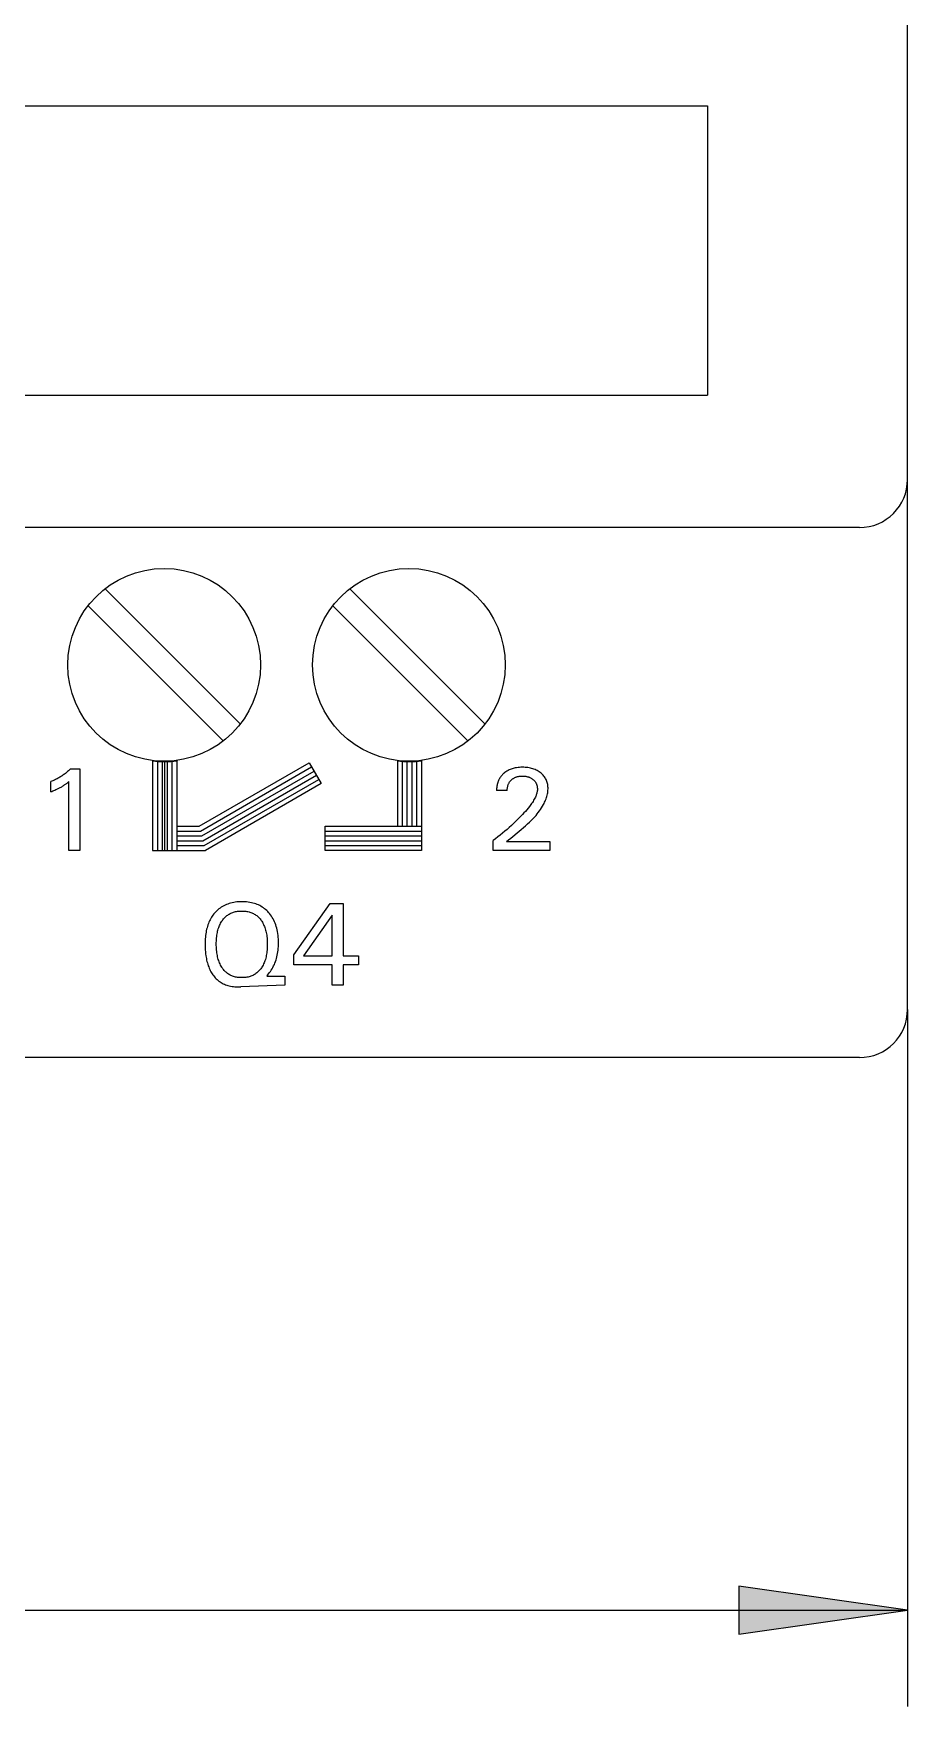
# Model space of a CAD drawing. Extents: x 0 to 420, y 0 to 297.
# Drawn here: x 190.16 to 208.3, y 150.21 to 184.93 of the extents above; entities that cross this region are included whole.
import ezdxf

# ---------------------------------------------------------------- set-up
doc = ezdxf.new("R2010")
doc.units = 0
doc.header["$LTSCALE"] = 23.1
doc.layers.get('0').update_dxf_attribs({"linetype": 'CONTINUOUS'})
doc.layers.add('10000_FRONT', color=7, linetype='CONTINUOUS')
doc.layers.add('10100_DIM_FRONT', color=7, linetype='CONTINUOUS')

msp = doc.modelspace()

# ---------------------------------------------------------------- linework, layer by layer
at = {"color": 7, "linetype": 'CONTINUOUS'}
for p, q in [((204.798, 152.705), (204.798, 151.705)), ((208.298, 152.205), (204.798, 152.705)), ((204.798, 151.705), (208.298, 152.205))]:
    msp.add_line(p, q, dxfattribs=at)
msp.add_solid([(208.298, 152.205), (204.798, 151.705), (204.798, 152.705)], dxfattribs=at)
at = {"layer": '10000_FRONT', "color": 7, "linetype": 'CONTINUOUS'}
for p, q in [((208.298, 164.673), (208.298, 252.673)), ((183.148, 183.423), (204.148, 183.423)), ((204.148, 183.423), (204.148, 177.423)), ((183.148, 177.423), (204.148, 177.423)), ((207.298, 174.673), (137.798, 174.673)), ((194.447, 170.597), (191.642, 173.402)), ((199.527, 170.597), (196.722, 173.402)), ((191.289, 173.048), (194.093, 170.244)), ((196.369, 173.048), (199.173, 170.244)), ((192.628, 169.83), (192.628, 167.973)), ((192.728, 169.83), (192.728, 167.973)), ((192.828, 169.83), (192.828, 167.973)), ((192.878, 169.83), (192.878, 167.973)), ((192.928, 169.83), (192.928, 167.973)), ((193.028, 169.83), (193.028, 167.973)), ((193.128, 169.83), (193.128, 167.973)), ((193.594, 168.473), (195.878, 169.791)), ((195.878, 169.791), (196.128, 169.358)), ((197.708, 169.83), (197.708, 168.473)), ((197.808, 169.83), (197.808, 168.473)), ((197.908, 169.83), (197.908, 168.473)), ((198.008, 169.83), (198.008, 168.473)), ((198.108, 169.83), (198.108, 168.473)), ((198.208, 169.83), (198.208, 167.973)), ((190.611, 169.442), (190.592, 169.433)), ((190.629, 169.451), (190.611, 169.442)), ((190.647, 169.461), (190.629, 169.451)), ((190.665, 169.47), (190.647, 169.461)), ((190.682, 169.48), (190.665, 169.47)), ((190.7, 169.49), (190.682, 169.48)), ((190.717, 169.501), (190.7, 169.49)), ((190.734, 169.512), (190.717, 169.501)), ((190.751, 169.523), (190.734, 169.512)), ((190.767, 169.534), (190.751, 169.523)), ((190.784, 169.546), (190.767, 169.534)), ((190.8, 169.557), (190.784, 169.546)), ((190.817, 169.57), (190.8, 169.557)), ((190.833, 169.582), (190.817, 169.57)), ((190.849, 169.595), (190.833, 169.582)), ((190.864, 169.608), (190.849, 169.595)), ((190.88, 169.621), (190.864, 169.608)), ((190.895, 169.635), (190.88, 169.621)), ((190.91, 169.649), (190.895, 169.635)), ((190.925, 169.663), (190.91, 169.649)), ((190.925, 169.663), (191.118, 169.663)), ((191.118, 169.663), (191.118, 167.973)), ((193.62, 168.373), (195.928, 169.705)), ((193.647, 168.273), (195.978, 169.618)), ((193.674, 168.173), (196.028, 169.532)), ((193.701, 168.073), (196.078, 169.445)), ((199.82, 169.449), (199.815, 169.439)), ((199.825, 169.458), (199.82, 169.449)), ((199.83, 169.468), (199.825, 169.458)), ((199.836, 169.477), (199.83, 169.468)), ((199.842, 169.486), (199.836, 169.477)), ((199.848, 169.495), (199.842, 169.486)), ((199.854, 169.504), (199.848, 169.495)), ((199.861, 169.513), (199.854, 169.504)), ((199.868, 169.521), (199.861, 169.513)), ((199.875, 169.529), (199.868, 169.521)), ((199.882, 169.537), (199.875, 169.529)), ((199.89, 169.545), (199.882, 169.537)), ((199.898, 169.553), (199.89, 169.545)), ((199.905, 169.561), (199.898, 169.553)), ((199.913, 169.568), (199.905, 169.561)), ((199.922, 169.575), (199.913, 169.568)), ((199.928, 169.58), (199.922, 169.575)), ((199.935, 169.586), (199.928, 169.58)), ((199.941, 169.591), (199.935, 169.586)), ((199.962, 169.606), (199.941, 169.591)), ((199.983, 169.619), (199.962, 169.606)), ((200.005, 169.632), (199.983, 169.619)), ((200.028, 169.643), (200.005, 169.632)), ((200.048, 169.652), (200.028, 169.643)), ((200.069, 169.66), (200.048, 169.652)), ((200.09, 169.668), (200.069, 169.66)), ((200.074, 169.434), (200.082, 169.442)), ((200.082, 169.442), (200.091, 169.449)), ((200.111, 169.674), (200.09, 169.668)), ((200.091, 169.449), (200.1, 169.456)), ((200.1, 169.456), (200.109, 169.462)), ((200.109, 169.462), (200.118, 169.468)), ((200.133, 169.68), (200.111, 169.674)), ((200.118, 169.468), (200.128, 169.474)), ((200.128, 169.474), (200.138, 169.479)), ((200.155, 169.684), (200.133, 169.68)), ((200.138, 169.479), (200.148, 169.484)), ((200.148, 169.484), (200.158, 169.489)), ((200.184, 169.689), (200.155, 169.684)), ((200.158, 169.489), (200.169, 169.493)), ((200.169, 169.493), (200.18, 169.497)), ((200.18, 169.497), (200.191, 169.5)), ((200.213, 169.693), (200.184, 169.689)), ((200.191, 169.5), (200.202, 169.503)), ((200.202, 169.503), (200.213, 169.506)), ((200.242, 169.696), (200.213, 169.693)), ((200.213, 169.506), (200.226, 169.508)), ((200.226, 169.508), (200.238, 169.51)), ((200.238, 169.51), (200.251, 169.512)), ((200.272, 169.697), (200.242, 169.696)), ((200.251, 169.512), (200.263, 169.513)), ((200.263, 169.513), (200.276, 169.514)), ((200.301, 169.698), (200.272, 169.697)), ((200.276, 169.514), (200.289, 169.515)), ((200.289, 169.515), (200.301, 169.515)), ((200.33, 169.698), (200.301, 169.698)), ((200.301, 169.515), (200.316, 169.515)), ((200.316, 169.515), (200.33, 169.514)), ((200.359, 169.696), (200.33, 169.698)), ((200.33, 169.514), (200.344, 169.513)), ((200.344, 169.513), (200.359, 169.512)), ((200.387, 169.694), (200.359, 169.696)), ((200.359, 169.512), (200.373, 169.51)), ((200.373, 169.51), (200.387, 169.507)), ((200.416, 169.69), (200.387, 169.694)), ((200.387, 169.507), (200.398, 169.505)), ((200.398, 169.505), (200.409, 169.502)), ((200.409, 169.502), (200.419, 169.499)), ((200.444, 169.686), (200.416, 169.69)), ((200.419, 169.499), (200.43, 169.496)), ((200.43, 169.496), (200.44, 169.493)), ((200.44, 169.493), (200.451, 169.489)), ((200.47, 169.681), (200.444, 169.686)), ((200.451, 169.489), (200.461, 169.484)), ((200.461, 169.484), (200.472, 169.479)), ((200.495, 169.675), (200.47, 169.681)), ((200.472, 169.479), (200.483, 169.473)), ((200.483, 169.473), (200.493, 169.467)), ((200.493, 169.467), (200.503, 169.461)), ((200.52, 169.668), (200.495, 169.675)), ((200.503, 169.461), (200.513, 169.454)), ((200.513, 169.454), (200.523, 169.446)), ((200.544, 169.659), (200.52, 169.668)), ((200.523, 169.446), (200.531, 169.439)), ((200.568, 169.65), (200.544, 169.659)), ((200.591, 169.64), (200.568, 169.65)), ((200.612, 169.629), (200.591, 169.64)), ((200.633, 169.617), (200.612, 169.629)), ((200.654, 169.604), (200.633, 169.617)), ((200.674, 169.59), (200.654, 169.604)), ((200.69, 169.576), (200.674, 169.59)), ((200.707, 169.562), (200.69, 169.576)), ((200.722, 169.547), (200.707, 169.562)), ((200.737, 169.532), (200.722, 169.547)), ((200.75, 169.515), (200.737, 169.532)), ((200.763, 169.498), (200.75, 169.515)), ((200.775, 169.48), (200.763, 169.498)), ((200.785, 169.462), (200.775, 169.48)), ((200.795, 169.443), (200.785, 169.462)), ((200.803, 169.424), (200.795, 169.443)), ((190.536, 169.409), (190.518, 169.402)), ((190.518, 169.19), (190.518, 169.402)), ((190.518, 169.19), (190.539, 169.198)), ((190.555, 169.417), (190.536, 169.409)), ((190.539, 169.198), (190.56, 169.206)), ((190.574, 169.425), (190.555, 169.417)), ((190.56, 169.206), (190.581, 169.215)), ((190.592, 169.433), (190.574, 169.425)), ((190.581, 169.215), (190.601, 169.224)), ((190.601, 169.224), (190.622, 169.233)), ((190.622, 169.233), (190.637, 169.24)), ((190.637, 169.24), (190.652, 169.247)), ((190.652, 169.247), (190.667, 169.255)), ((190.667, 169.255), (190.682, 169.262)), ((190.682, 169.262), (190.697, 169.27)), ((190.697, 169.27), (190.712, 169.278)), ((190.712, 169.278), (190.727, 169.286)), ((190.727, 169.286), (190.743, 169.295)), ((190.743, 169.295), (190.758, 169.304)), ((190.758, 169.304), (190.773, 169.314)), ((190.773, 169.314), (190.787, 169.323)), ((190.787, 169.323), (190.798, 169.33)), ((190.798, 169.33), (190.809, 169.338)), ((190.809, 169.338), (190.819, 169.345)), ((190.819, 169.345), (190.831, 169.354)), ((190.831, 169.354), (190.842, 169.362)), ((190.842, 169.362), (190.853, 169.371)), ((190.853, 169.371), (190.866, 169.381)), ((190.866, 169.381), (190.878, 169.39)), ((190.878, 169.39), (190.89, 169.4)), ((190.89, 167.973), (190.89, 169.4)), ((196.128, 169.358), (193.728, 167.973)), ((199.768, 169.237), (199.767, 169.226)), ((199.767, 169.226), (199.767, 169.214)), ((199.988, 169.214), (199.767, 169.214)), ((199.769, 169.261), (199.768, 169.249)), ((199.768, 169.249), (199.768, 169.237)), ((199.77, 169.273), (199.769, 169.261)), ((199.771, 169.285), (199.77, 169.273)), ((199.773, 169.297), (199.771, 169.285)), ((199.775, 169.309), (199.773, 169.297)), ((199.777, 169.321), (199.775, 169.309)), ((199.779, 169.333), (199.777, 169.321)), ((199.782, 169.345), (199.779, 169.333)), ((199.785, 169.357), (199.782, 169.345)), ((199.788, 169.367), (199.785, 169.357)), ((199.791, 169.378), (199.788, 169.367)), ((199.794, 169.388), (199.791, 169.378)), ((199.798, 169.399), (199.794, 169.388)), ((199.802, 169.409), (199.798, 169.399)), ((199.806, 169.419), (199.802, 169.409)), ((199.81, 169.429), (199.806, 169.419)), ((199.815, 169.439), (199.81, 169.429)), ((199.988, 169.226), (199.989, 169.238)), ((199.988, 169.214), (199.988, 169.226)), ((199.989, 169.251), (199.991, 169.263)), ((199.989, 169.238), (199.989, 169.251)), ((199.991, 169.263), (199.993, 169.276)), ((199.993, 169.276), (199.995, 169.288)), ((199.995, 169.288), (199.998, 169.3)), ((199.998, 169.3), (200, 169.311)), ((200, 169.311), (200.004, 169.322)), ((200.004, 169.322), (200.007, 169.333)), ((200.007, 169.333), (200.011, 169.343)), ((200.011, 169.343), (200.016, 169.354)), ((200.016, 169.354), (200.021, 169.364)), ((200.021, 169.364), (200.026, 169.374)), ((200.026, 169.374), (200.032, 169.383)), ((200.032, 169.383), (200.038, 169.392)), ((200.038, 169.392), (200.045, 169.401)), ((200.045, 169.401), (200.051, 169.41)), ((200.051, 169.41), (200.059, 169.418)), ((200.059, 169.418), (200.066, 169.426)), ((200.066, 169.426), (200.074, 169.434)), ((200.531, 169.439), (200.539, 169.432)), ((200.539, 169.432), (200.547, 169.424)), ((200.547, 169.424), (200.554, 169.416)), ((200.554, 169.416), (200.561, 169.408)), ((200.561, 169.408), (200.568, 169.399)), ((200.568, 169.399), (200.574, 169.39)), ((200.58, 169.095), (200.573, 169.08)), ((200.574, 169.39), (200.579, 169.381)), ((200.579, 169.381), (200.585, 169.372)), ((200.586, 169.11), (200.58, 169.095)), ((200.585, 169.372), (200.589, 169.362)), ((200.592, 169.126), (200.586, 169.11)), ((200.589, 169.362), (200.594, 169.352)), ((200.597, 169.141), (200.592, 169.126)), ((200.594, 169.352), (200.598, 169.342)), ((200.602, 169.157), (200.597, 169.141)), ((200.598, 169.342), (200.601, 169.331)), ((200.601, 169.331), (200.604, 169.321)), ((200.606, 169.173), (200.602, 169.157)), ((200.604, 169.321), (200.607, 169.309)), ((200.609, 169.189), (200.606, 169.173)), ((200.607, 169.309), (200.61, 169.297)), ((200.612, 169.205), (200.609, 169.189)), ((200.61, 169.297), (200.612, 169.286)), ((200.612, 169.286), (200.613, 169.274)), ((200.614, 169.221), (200.612, 169.205)), ((200.613, 169.274), (200.614, 169.262)), ((200.614, 169.262), (200.615, 169.25)), ((200.615, 169.25), (200.614, 169.238)), ((200.614, 169.238), (200.614, 169.221)), ((200.811, 169.404), (200.803, 169.424)), ((200.803, 169.068), (200.811, 169.093)), ((200.817, 169.384), (200.811, 169.404)), ((200.811, 169.093), (200.817, 169.118)), ((200.823, 169.362), (200.817, 169.384)), ((200.817, 169.118), (200.823, 169.144)), ((200.828, 169.339), (200.823, 169.362)), ((200.823, 169.144), (200.828, 169.17)), ((200.831, 169.316), (200.828, 169.339)), ((200.828, 169.17), (200.832, 169.195)), ((200.833, 169.293), (200.831, 169.316)), ((200.832, 169.195), (200.834, 169.221)), ((200.835, 169.27), (200.833, 169.293)), ((200.834, 169.221), (200.835, 169.247)), ((200.835, 169.247), (200.835, 169.27)), ((200.335, 168.749), (200.305, 168.716)), ((200.365, 168.782), (200.335, 168.749)), ((200.394, 168.816), (200.365, 168.782)), ((200.422, 168.85), (200.394, 168.816)), ((200.45, 168.885), (200.422, 168.85)), ((200.465, 168.905), (200.45, 168.885)), ((200.481, 168.926), (200.465, 168.905)), ((200.495, 168.947), (200.481, 168.926)), ((200.51, 168.968), (200.495, 168.947)), ((200.524, 168.99), (200.51, 168.968)), ((200.537, 169.012), (200.524, 168.99)), ((200.55, 169.034), (200.537, 169.012)), ((200.562, 169.057), (200.55, 169.034)), ((200.573, 169.08), (200.562, 169.057)), ((200.61, 168.73), (200.634, 168.76)), ((200.634, 168.76), (200.657, 168.792)), ((200.657, 168.792), (200.679, 168.823)), ((200.679, 168.823), (200.7, 168.856)), ((200.7, 168.856), (200.72, 168.889)), ((200.72, 168.889), (200.739, 168.923)), ((200.739, 168.923), (200.752, 168.946)), ((200.752, 168.946), (200.763, 168.97)), ((200.763, 168.97), (200.774, 168.994)), ((200.774, 168.994), (200.785, 169.018)), ((200.785, 169.018), (200.794, 169.043)), ((200.794, 169.043), (200.803, 169.068)), ((193.128, 168.473), (193.594, 168.473)), ((196.208, 167.973), (196.208, 168.473)), ((196.208, 168.473), (198.208, 168.473)), ((199.985, 168.409), (199.939, 168.37)), ((200.03, 168.449), (199.985, 168.409)), ((200.075, 168.49), (200.03, 168.449)), ((200.118, 168.529), (200.075, 168.49)), ((200.16, 168.57), (200.118, 168.529)), ((200.202, 168.611), (200.16, 168.57)), ((200.243, 168.652), (200.202, 168.611)), ((200.237, 168.371), (200.281, 168.408)), ((200.274, 168.684), (200.243, 168.652)), ((200.305, 168.716), (200.274, 168.684)), ((200.281, 168.408), (200.325, 168.445)), ((200.325, 168.445), (200.368, 168.482)), ((200.368, 168.482), (200.411, 168.521)), ((200.411, 168.521), (200.453, 168.56)), ((200.453, 168.56), (200.48, 168.587)), ((200.48, 168.587), (200.508, 168.615)), ((200.508, 168.615), (200.534, 168.643)), ((200.534, 168.643), (200.56, 168.671)), ((200.56, 168.671), (200.586, 168.7)), ((200.586, 168.7), (200.61, 168.73)), ((193.128, 168.373), (193.62, 168.373)), ((193.128, 168.273), (193.647, 168.273)), ((193.128, 168.173), (193.674, 168.173)), ((193.128, 168.073), (193.701, 168.073)), ((196.208, 168.373), (198.208, 168.373)), ((196.208, 168.273), (198.208, 168.273)), ((196.208, 168.173), (198.208, 168.173)), ((196.208, 168.073), (198.208, 168.073)), ((199.747, 168.214), (199.698, 168.176)), ((199.698, 167.973), (199.698, 168.176)), ((199.796, 168.252), (199.747, 168.214)), ((199.845, 168.291), (199.796, 168.252)), ((199.893, 168.331), (199.845, 168.291)), ((199.939, 168.37), (199.893, 168.331)), ((199.975, 168.158), (200.017, 168.194)), ((199.975, 168.158), (200.87, 168.158)), ((200.017, 168.194), (200.061, 168.229)), ((200.061, 168.229), (200.104, 168.264)), ((200.104, 168.264), (200.193, 168.335)), ((200.193, 168.335), (200.237, 168.371)), ((200.87, 168.158), (200.87, 167.973)), ((191.118, 167.973), (190.89, 167.973)), ((192.628, 167.973), (193.728, 167.973)), ((198.208, 167.973), (196.208, 167.973)), ((200.87, 167.973), (199.698, 167.973)), ((193.917, 166.676), (193.898, 166.653)), ((193.937, 166.698), (193.917, 166.676)), ((193.958, 166.72), (193.937, 166.698)), ((193.98, 166.74), (193.958, 166.72)), ((194.003, 166.759), (193.98, 166.74)), ((194.027, 166.777), (194.003, 166.759)), ((194.051, 166.794), (194.027, 166.777)), ((194.077, 166.81), (194.051, 166.794)), ((194.104, 166.824), (194.077, 166.81)), ((194.131, 166.838), (194.104, 166.824)), ((194.159, 166.85), (194.131, 166.838)), ((194.187, 166.86), (194.159, 166.85)), ((194.216, 166.87), (194.187, 166.86)), ((194.245, 166.878), (194.216, 166.87)), ((194.237, 166.661), (194.255, 166.669)), ((194.278, 166.886), (194.245, 166.878)), ((194.255, 166.669), (194.273, 166.677)), ((194.273, 166.677), (194.291, 166.684)), ((194.311, 166.893), (194.278, 166.886)), ((194.291, 166.684), (194.309, 166.69)), ((194.309, 166.69), (194.33, 166.696)), ((194.344, 166.898), (194.311, 166.893)), ((194.33, 166.696), (194.351, 166.701)), ((194.378, 166.902), (194.344, 166.898)), ((194.351, 166.701), (194.372, 166.705)), ((194.372, 166.705), (194.393, 166.708)), ((194.411, 166.904), (194.378, 166.902)), ((194.393, 166.708), (194.415, 166.711)), ((194.445, 166.906), (194.411, 166.904)), ((194.415, 166.711), (194.436, 166.712)), ((194.436, 166.712), (194.457, 166.713)), ((194.479, 166.906), (194.445, 166.906)), ((194.457, 166.713), (194.479, 166.714)), ((194.513, 166.906), (194.479, 166.906)), ((194.479, 166.714), (194.501, 166.713)), ((194.501, 166.713), (194.522, 166.712)), ((194.546, 166.904), (194.513, 166.906)), ((194.522, 166.712), (194.544, 166.711)), ((194.544, 166.711), (194.565, 166.708)), ((194.579, 166.902), (194.546, 166.904)), ((194.565, 166.708), (194.587, 166.705)), ((194.612, 166.898), (194.579, 166.902)), ((194.587, 166.705), (194.608, 166.701)), ((194.608, 166.701), (194.629, 166.696)), ((194.645, 166.893), (194.612, 166.898)), ((194.629, 166.696), (194.649, 166.69)), ((194.678, 166.887), (194.645, 166.893)), ((194.649, 166.69), (194.668, 166.684)), ((194.668, 166.684), (194.686, 166.677)), ((194.711, 166.879), (194.678, 166.887)), ((194.686, 166.677), (194.704, 166.669)), ((194.704, 166.669), (194.722, 166.661)), ((194.74, 166.871), (194.711, 166.879)), ((194.768, 166.862), (194.74, 166.871)), ((194.796, 166.851), (194.768, 166.862)), ((194.824, 166.84), (194.796, 166.851)), ((194.851, 166.827), (194.824, 166.84)), ((194.877, 166.813), (194.851, 166.827)), ((194.903, 166.797), (194.877, 166.813)), ((194.928, 166.781), (194.903, 166.797)), ((194.951, 166.763), (194.928, 166.781)), ((194.974, 166.745), (194.951, 166.763)), ((194.996, 166.725), (194.974, 166.745)), ((195.017, 166.704), (194.996, 166.725)), ((195.037, 166.683), (195.017, 166.704)), ((195.056, 166.661), (195.037, 166.683)), ((195.562, 165.803), (196.312, 166.873)), ((196.312, 166.873), (196.58, 166.873)), ((196.58, 166.873), (196.58, 165.784)), ((193.75, 166.336), (193.743, 166.306)), ((193.758, 166.366), (193.75, 166.336)), ((193.766, 166.396), (193.758, 166.366)), ((193.776, 166.425), (193.766, 166.396)), ((193.786, 166.454), (193.776, 166.425)), ((193.798, 166.483), (193.786, 166.454)), ((193.809, 166.509), (193.798, 166.483)), ((193.822, 166.534), (193.809, 166.509)), ((193.835, 166.559), (193.822, 166.534)), ((193.85, 166.584), (193.835, 166.559)), ((193.865, 166.607), (193.85, 166.584)), ((193.881, 166.631), (193.865, 166.607)), ((193.898, 166.653), (193.881, 166.631)), ((193.978, 166.293), (193.985, 166.319)), ((193.985, 166.319), (193.992, 166.345)), ((193.992, 166.345), (194.001, 166.371)), ((194.001, 166.371), (194.009, 166.393)), ((194.009, 166.393), (194.019, 166.416)), ((194.019, 166.416), (194.029, 166.438)), ((194.029, 166.438), (194.04, 166.46)), ((194.04, 166.46), (194.052, 166.481)), ((194.052, 166.481), (194.065, 166.502)), ((194.065, 166.502), (194.076, 166.518)), ((194.076, 166.518), (194.088, 166.534)), ((194.088, 166.534), (194.1, 166.55)), ((194.1, 166.55), (194.113, 166.565)), ((194.113, 166.565), (194.127, 166.58)), ((194.127, 166.58), (194.141, 166.594)), ((194.141, 166.594), (194.156, 166.607)), ((194.156, 166.607), (194.171, 166.619)), ((194.171, 166.619), (194.187, 166.631)), ((194.187, 166.631), (194.203, 166.642)), ((194.203, 166.642), (194.22, 166.652)), ((194.22, 166.652), (194.237, 166.661)), ((194.722, 166.661), (194.739, 166.652)), ((194.739, 166.652), (194.756, 166.642)), ((194.756, 166.642), (194.772, 166.631)), ((194.772, 166.631), (194.788, 166.619)), ((194.788, 166.619), (194.804, 166.607)), ((194.804, 166.607), (194.818, 166.594)), ((194.818, 166.594), (194.833, 166.58)), ((194.833, 166.58), (194.846, 166.565)), ((194.846, 166.565), (194.859, 166.55)), ((194.859, 166.55), (194.872, 166.534)), ((194.872, 166.534), (194.884, 166.518)), ((194.884, 166.518), (194.895, 166.502)), ((194.895, 166.502), (194.907, 166.481)), ((194.907, 166.481), (194.919, 166.46)), ((194.919, 166.46), (194.93, 166.438)), ((194.93, 166.438), (194.94, 166.416)), ((194.94, 166.416), (194.95, 166.393)), ((194.95, 166.393), (194.958, 166.371)), ((194.958, 166.371), (194.967, 166.345)), ((194.967, 166.345), (194.974, 166.319)), ((194.974, 166.319), (194.981, 166.293)), ((195.076, 166.635), (195.056, 166.661)), ((195.096, 166.608), (195.076, 166.635)), ((195.113, 166.58), (195.096, 166.608)), ((195.13, 166.551), (195.113, 166.58)), ((195.145, 166.522), (195.13, 166.551)), ((195.159, 166.492), (195.145, 166.522)), ((195.173, 166.459), (195.159, 166.492)), ((195.185, 166.426), (195.173, 166.459)), ((195.196, 166.392), (195.185, 166.426)), ((195.206, 166.358), (195.196, 166.392)), ((195.214, 166.323), (195.206, 166.358)), ((195.221, 166.288), (195.214, 166.323)), ((196.353, 166.63), (195.761, 165.784)), ((196.353, 165.784), (196.353, 166.63)), ((193.719, 166.103), (193.718, 166.068)), ((193.718, 166.068), (193.718, 166.033)), ((193.718, 166.033), (193.718, 165.992)), ((193.718, 165.992), (193.719, 165.951)), ((193.721, 166.137), (193.719, 166.103)), ((193.724, 166.172), (193.721, 166.137)), ((193.728, 166.207), (193.724, 166.172)), ((193.732, 166.241), (193.728, 166.207)), ((193.738, 166.276), (193.732, 166.241)), ((193.743, 166.306), (193.738, 166.276)), ((193.95, 166.061), (193.951, 166.092)), ((193.95, 166.03), (193.95, 166.061)), ((193.95, 165.999), (193.95, 166.03)), ((193.951, 165.968), (193.95, 165.999)), ((193.951, 166.092), (193.953, 166.122)), ((193.953, 165.937), (193.951, 165.968)), ((193.953, 166.122), (193.956, 166.153)), ((193.956, 166.153), (193.959, 166.183)), ((193.959, 166.183), (193.963, 166.213)), ((193.963, 166.213), (193.967, 166.24)), ((193.967, 166.24), (193.972, 166.267)), ((193.972, 166.267), (193.978, 166.293)), ((194.981, 166.293), (194.987, 166.267)), ((194.987, 166.267), (194.992, 166.24)), ((194.992, 166.24), (194.996, 166.213)), ((194.996, 166.213), (195.001, 166.183)), ((195.001, 166.183), (195.004, 166.153)), ((195.004, 166.153), (195.006, 166.122)), ((195.006, 166.122), (195.008, 166.092)), ((195.008, 165.968), (195.006, 165.937)), ((195.008, 166.092), (195.009, 166.061)), ((195.009, 165.999), (195.008, 165.968)), ((195.009, 166.061), (195.009, 166.03)), ((195.009, 166.03), (195.009, 165.999)), ((195.228, 166.249), (195.221, 166.288)), ((195.233, 166.209), (195.228, 166.249)), ((195.237, 166.17), (195.233, 166.209)), ((195.24, 166.13), (195.237, 166.17)), ((195.237, 165.94), (195.24, 165.977)), ((195.241, 166.09), (195.24, 166.13)), ((195.24, 165.977), (195.241, 166.013)), ((195.242, 166.05), (195.241, 166.09)), ((195.241, 166.013), (195.242, 166.05)), ((193.719, 165.951), (193.721, 165.91)), ((193.721, 165.91), (193.724, 165.869)), ((193.724, 165.869), (193.729, 165.828)), ((193.729, 165.828), (193.734, 165.787)), ((193.734, 165.787), (193.739, 165.757)), ((193.739, 165.757), (193.744, 165.727)), ((193.744, 165.727), (193.75, 165.697)), ((193.75, 165.697), (193.757, 165.667)), ((193.757, 165.667), (193.765, 165.637)), ((193.765, 165.637), (193.774, 165.608)), ((193.955, 165.906), (193.953, 165.937)), ((193.959, 165.875), (193.955, 165.906)), ((193.963, 165.844), (193.959, 165.875)), ((193.967, 165.817), (193.963, 165.844)), ((193.972, 165.79), (193.967, 165.817)), ((193.978, 165.764), (193.972, 165.79)), ((193.984, 165.737), (193.978, 165.764)), ((193.992, 165.711), (193.984, 165.737)), ((194, 165.685), (193.992, 165.711)), ((194.008, 165.661), (194, 165.685)), ((194.017, 165.639), (194.008, 165.661)), ((194.027, 165.616), (194.017, 165.639)), ((194.942, 165.638), (194.932, 165.616)), ((194.951, 165.661), (194.942, 165.638)), ((194.959, 165.684), (194.951, 165.661)), ((194.968, 165.71), (194.959, 165.684)), ((194.975, 165.736), (194.968, 165.71)), ((194.982, 165.763), (194.975, 165.736)), ((194.987, 165.79), (194.982, 165.763)), ((194.992, 165.817), (194.987, 165.79)), ((194.997, 165.844), (194.992, 165.817)), ((195.001, 165.875), (194.997, 165.844)), ((195.004, 165.906), (195.001, 165.875)), ((195.006, 165.937), (195.004, 165.906)), ((195.155, 165.605), (195.168, 165.635)), ((195.168, 165.635), (195.18, 165.667)), ((195.18, 165.667), (195.191, 165.698)), ((195.191, 165.698), (195.2, 165.731)), ((195.2, 165.731), (195.209, 165.763)), ((195.209, 165.763), (195.216, 165.796)), ((195.216, 165.796), (195.223, 165.831)), ((195.223, 165.831), (195.229, 165.868)), ((195.229, 165.868), (195.234, 165.904)), ((195.234, 165.904), (195.237, 165.94)), ((195.562, 165.598), (195.562, 165.803)), ((195.761, 165.784), (196.353, 165.784)), ((196.58, 165.784), (196.902, 165.784)), ((196.902, 165.784), (196.902, 165.598)), ((193.774, 165.608), (193.783, 165.579)), ((193.783, 165.579), (193.793, 165.553)), ((193.793, 165.553), (193.803, 165.528)), ((193.803, 165.528), (193.814, 165.504)), ((193.814, 165.504), (193.825, 165.479)), ((193.825, 165.479), (193.838, 165.455)), ((193.838, 165.455), (193.851, 165.432)), ((193.851, 165.432), (193.866, 165.409)), ((193.866, 165.409), (193.88, 165.387)), ((193.88, 165.387), (193.896, 165.367)), ((193.896, 165.367), (193.912, 165.347)), ((193.912, 165.347), (193.929, 165.327)), ((193.929, 165.327), (193.947, 165.309)), ((193.947, 165.309), (193.966, 165.291)), ((193.966, 165.291), (193.986, 165.274)), ((193.986, 165.274), (194.006, 165.258)), ((194.038, 165.594), (194.027, 165.616)), ((194.05, 165.572), (194.038, 165.594)), ((194.062, 165.551), (194.05, 165.572)), ((194.066, 165.545), (194.062, 165.551)), ((194.076, 165.529), (194.066, 165.545)), ((194.088, 165.513), (194.076, 165.529)), ((194.1, 165.498), (194.088, 165.513)), ((194.112, 165.483), (194.1, 165.498)), ((194.125, 165.469), (194.112, 165.483)), ((194.139, 165.455), (194.125, 165.469)), ((194.154, 165.442), (194.139, 165.455)), ((194.168, 165.429), (194.154, 165.442)), ((194.184, 165.417), (194.168, 165.429)), ((194.2, 165.406), (194.184, 165.417)), ((194.217, 165.396), (194.2, 165.406)), ((194.235, 165.386), (194.217, 165.396)), ((194.252, 165.378), (194.235, 165.386)), ((194.27, 165.37), (194.252, 165.378)), ((194.289, 165.362), (194.27, 165.37)), ((194.307, 165.356), (194.289, 165.362)), ((194.328, 165.35), (194.307, 165.356)), ((194.349, 165.345), (194.328, 165.35)), ((194.371, 165.341), (194.349, 165.345)), ((194.392, 165.337), (194.371, 165.341)), ((194.414, 165.335), (194.392, 165.337)), ((194.435, 165.333), (194.414, 165.335)), ((194.457, 165.332), (194.435, 165.333)), ((194.479, 165.332), (194.457, 165.332)), ((194.501, 165.332), (194.479, 165.332)), ((194.523, 165.333), (194.501, 165.332)), ((194.544, 165.335), (194.523, 165.333)), ((194.566, 165.337), (194.544, 165.335)), ((194.587, 165.341), (194.566, 165.337)), ((194.609, 165.345), (194.587, 165.341)), ((194.63, 165.35), (194.609, 165.345)), ((194.651, 165.356), (194.63, 165.35)), ((194.67, 165.362), (194.651, 165.356)), ((194.688, 165.37), (194.67, 165.362)), ((194.706, 165.378), (194.688, 165.37)), ((194.724, 165.386), (194.706, 165.378)), ((194.741, 165.396), (194.724, 165.386)), ((194.758, 165.406), (194.741, 165.396)), ((194.774, 165.417), (194.758, 165.406)), ((194.79, 165.429), (194.774, 165.417)), ((194.806, 165.442), (194.79, 165.429)), ((194.821, 165.456), (194.806, 165.442)), ((194.835, 165.47), (194.821, 165.456)), ((194.849, 165.485), (194.835, 165.47)), ((194.862, 165.501), (194.849, 165.485)), ((194.874, 165.517), (194.862, 165.501)), ((194.886, 165.534), (194.874, 165.517)), ((194.897, 165.551), (194.886, 165.534)), ((194.91, 165.572), (194.897, 165.551)), ((194.921, 165.594), (194.91, 165.572)), ((194.932, 165.616), (194.921, 165.594)), ((195.014, 165.386), (194.996, 165.365)), ((194.996, 165.365), (195.372, 165.365)), ((195.014, 165.386), (195.035, 165.411)), ((195.035, 165.411), (195.055, 165.436)), ((195.055, 165.436), (195.074, 165.462)), ((195.074, 165.462), (195.092, 165.489)), ((195.092, 165.489), (195.109, 165.517)), ((195.109, 165.517), (195.126, 165.545)), ((195.126, 165.545), (195.14, 165.574)), ((195.14, 165.574), (195.155, 165.605)), ((195.372, 165.365), (195.372, 165.173)), ((196.353, 165.598), (195.562, 165.598)), ((196.353, 165.173), (196.353, 165.598)), ((196.58, 165.598), (196.58, 165.173)), ((196.902, 165.598), (196.58, 165.598)), ((194.006, 165.258), (194.027, 165.243)), ((194.027, 165.243), (194.049, 165.23)), ((194.049, 165.23), (194.072, 165.217)), ((194.072, 165.217), (194.095, 165.205)), ((194.095, 165.205), (194.118, 165.194)), ((194.118, 165.194), (194.142, 165.184)), ((194.142, 165.184), (194.167, 165.176)), ((194.167, 165.176), (194.191, 165.168)), ((194.191, 165.168), (194.219, 165.16)), ((194.219, 165.16), (194.248, 165.154)), ((194.248, 165.154), (194.276, 165.149)), ((194.276, 165.149), (194.305, 165.145)), ((194.305, 165.145), (194.334, 165.142)), ((194.334, 165.142), (194.363, 165.139)), ((194.363, 165.139), (194.392, 165.138)), ((194.392, 165.138), (194.421, 165.138)), ((194.421, 165.138), (194.443, 165.138)), ((194.443, 165.138), (194.462, 165.138)), ((195.372, 165.173), (194.462, 165.138)), ((196.58, 165.173), (196.353, 165.173)), ((207.298, 163.673), (137.798, 163.673))]:
    msp.add_line(p, q, dxfattribs=at)
for centre in [(192.868, 171.823), (197.948, 171.823)]:
    msp.add_circle(centre, 2, dxfattribs=at)
for centre, radius, start, end in [((207.298, 175.673), 1, 270, 360), ((192.878, 171.823), 2.008, 262.848, 277.152), ((197.958, 171.823), 2.008, 262.848, 277.152), ((207.298, 164.673), 1, 270, 360)]:
    msp.add_arc(centre, radius, start, end, dxfattribs=at)
at = {"layer": '10100_DIM_FRONT', "color": 7, "linetype": 'CONTINUOUS'}
for p, q in [((208.298, 164.673), (208.298, 150.205)), ((136.798, 152.205), (208.298, 152.205))]:
    msp.add_line(p, q, dxfattribs=at)

doc.saveas('drawing.dxf')
